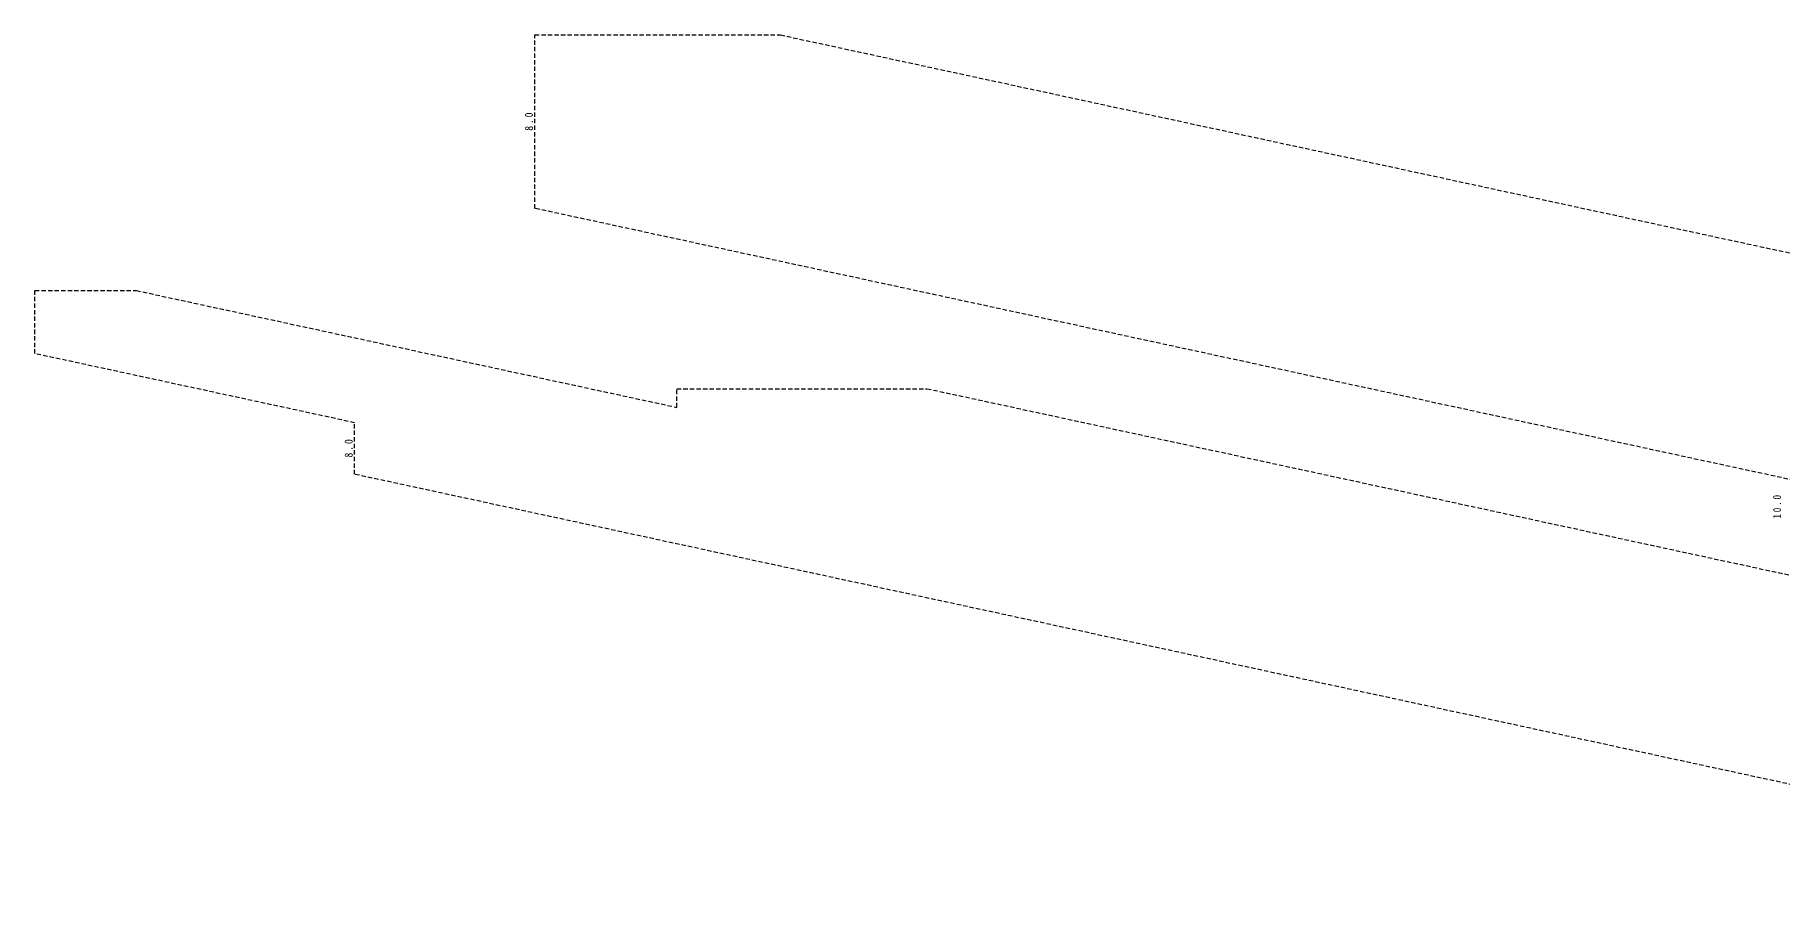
# Model space of a CAD drawing. Units: millimetres at full size. Extents: x -140993 to 75367, y -28745 to 105283.
# Drawn here: x -140993 to -44944, y -23651 to 23374 of the extents above; entities that cross this region are included whole.
import ezdxf

# ---------------------------------------------------------------- set-up
doc = ezdxf.new("R2010")
doc.units = ezdxf.units.MM
doc.header["$LTSCALE"] = 200
doc.linetypes.add('DASHED1', pattern=[1.8, 1.2, -0.6])
doc.layers.add('0-8_ 日影図', color=4, linetype='DASHED1')
doc.styles.add('ＭＳ ゴシック', font='')
doc.styles.get('ＭＳ ゴシック').set_extended_font_data('MS Gothic')

msp = doc.modelspace()

# ---------------------------------------------------------------- linework, layer by layer
at = {"layer": '0-8_ 日影図'}
for points in [[(-7678, -9030.8), (-113510.1, 13834.5), (-113513, 23373.2), (-100009.1, 23373.7), (5822.9, 508.3)], [(-17591.6, -23650.6), (-123423.7, -785.3), (-123418, 2048.8), (-140992.8, 5847), (-140992.9, 9315.6), (-135417.4, 9316.5), (-105702.9, 2893.9), (-105707.6, 3920.9), (-91953.1, 3921.1), (13874.4, -18946.3)]]:
    msp.add_lwpolyline(points, dxfattribs=at)

# ---------------------------------------------------------------- texts
at = {"layer": '0-8_ 日影図', "color": 7, "char_height": 439.9, "attachment_point": 7, "style": 'ＭＳ ゴシック'}
for s, insert, rotation in [('\\T1.37;\\W0.9;8.0', (-113611.4, 18103.8), 90.018), ('\\T1.38;\\W0.9;8.0', (-123521.8, 132), 89.886), ('\\T1.38;\\W0.85;10.0', (-44994.3, -3227.3), 90.001)]:
    msp.add_mtext(s, dxfattribs=dict(at, insert=insert, rotation=rotation))

doc.saveas('drawing.dxf')
